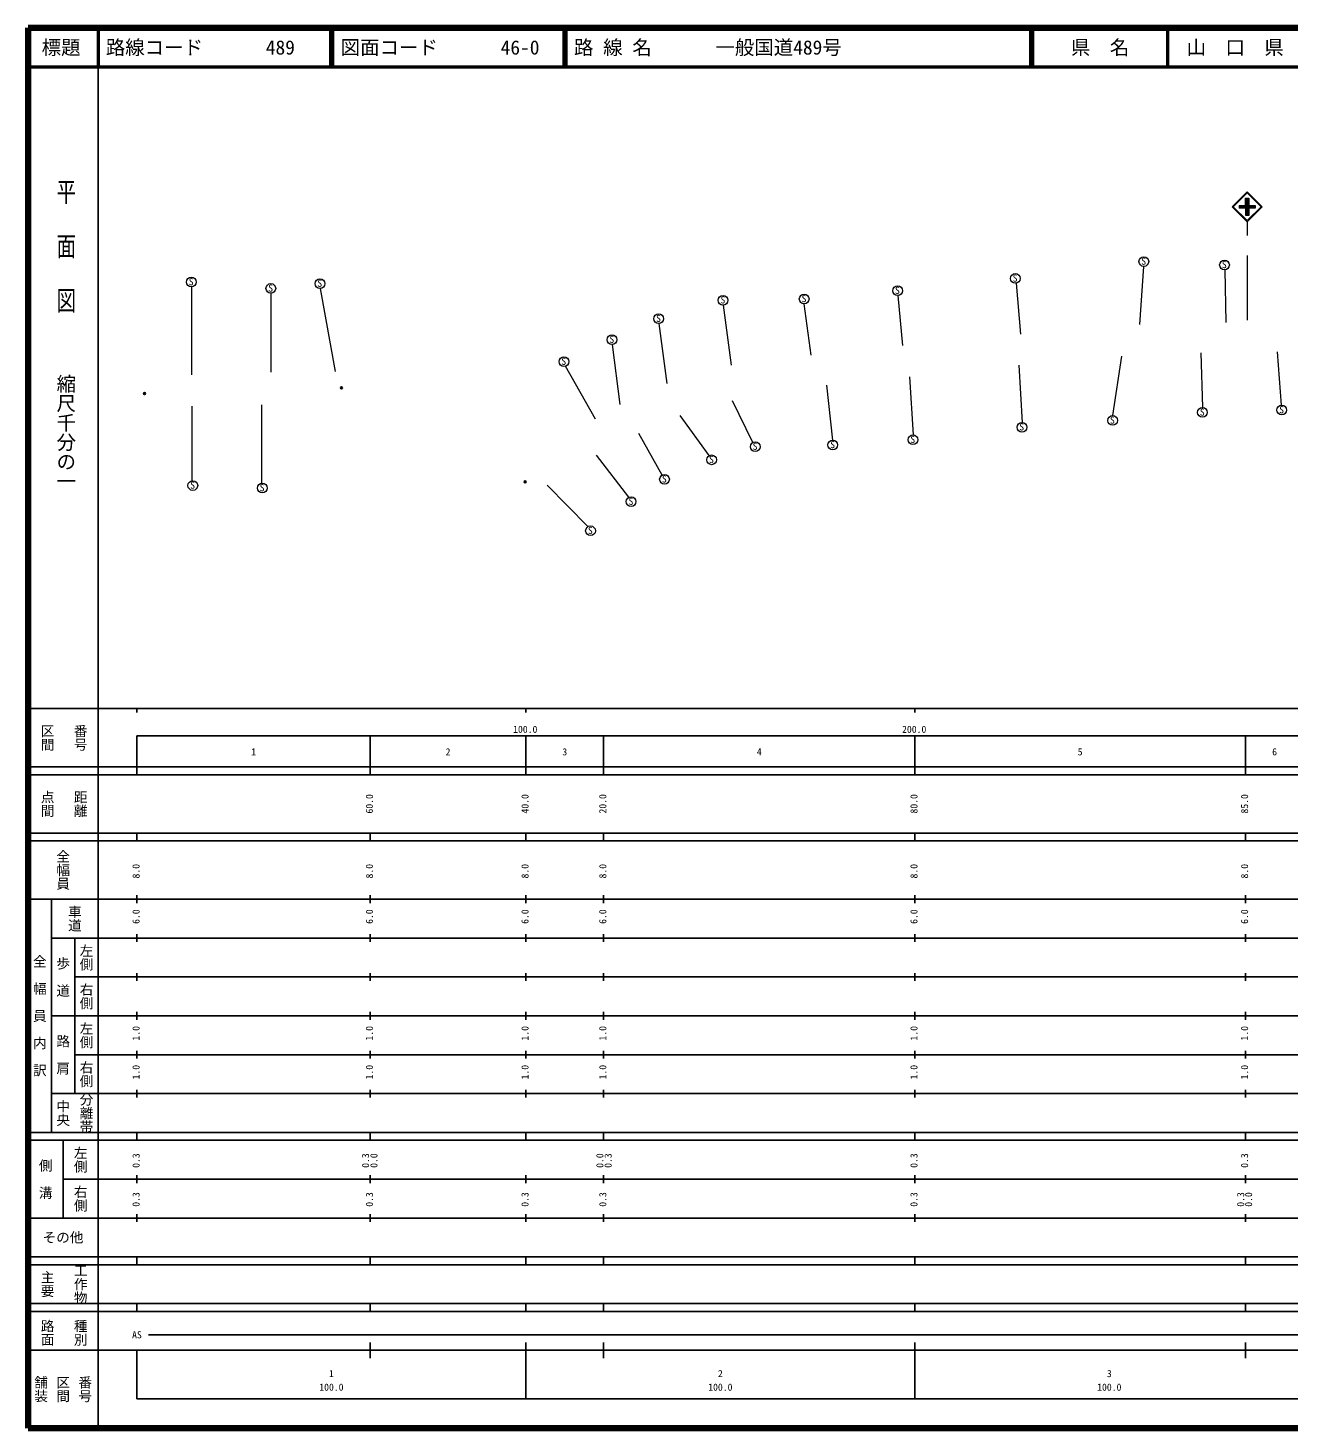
# Model space of a CAD drawing. Units: millimetres on the paper, with parts at other scales. Extents: x 40 to 680, y 20 to 380.
# Drawn here: x 40 to 364.2, y 20 to 380 of the extents above; entities that cross this region are included whole.
import ezdxf
from ezdxf.enums import TextEntityAlignment as Align

# ---------------------------------------------------------------- set-up
doc = ezdxf.new("R2010")
doc.units = ezdxf.units.MM
doc.header["$PDMODE"] = 32
doc.header["$PDSIZE"] = 0.5
for name, color, linetype, lineweight in [('M-BGD', 7, 'Continuous', 13), ('M-STR-STRC', 7, 'Continuous', 13), ('M-TTL', 2, 'Continuous', 140), ('M-TTL-BAND', 7, 'Continuous', 25), ('M-TTL-LINE', 7, 'Continuous', 50)]:
    doc.layers.add(name, color=color, linetype=linetype, lineweight=lineweight)
doc.layers.add('M-OTRS', color=6, linetype='Continuous')
doc.layers.add('M-TTL-TXT', color=7, linetype='Continuous')
doc.styles.add('@ＭＳ ゴシック', font='')
doc.styles.add('ＭＳ ゴシック', font='')
doc.styles.get('@ＭＳ ゴシック').set_extended_font_data('@MS Gothic')
doc.styles.get('ＭＳ ゴシック').set_extended_font_data('MS Gothic')

msp = doc.modelspace()

# ---------------------------------------------------------------- hatches: boundary and pattern name
at = {"layer": 'M-STR-STRC'}
msp.add_hatch(color=256, dxfattribs=at).paths.add_polyline_path([(353.863, 331.796), (353.863, 333.652), (355.506, 333.652), (355.506, 334.373), (353.863, 334.373), (353.863, 336.214), (353.033, 336.214), (353.033, 334.373), (351.39, 334.373), (351.39, 333.652), (353.064, 333.652), (353.064, 331.796)])
msp.add_hatch(color=256, dxfattribs=at).paths.add_polyline_path([(353.863, 331.796), (353.863, 333.652), (355.506, 333.652), (355.506, 334.373), (353.863, 334.373), (353.863, 336.214), (353.033, 336.214), (353.033, 334.373), (351.39, 334.373), (351.39, 333.652), (353.064, 333.652), (353.064, 331.796)])

# ---------------------------------------------------------------- linework, layer by layer
at = {"layer": 'M-BGD'}
for p, q in [((326.792, 318.697), (325.795, 303.771)), ((347.676, 317.819), (347.965, 304.244)), ((347.676, 317.819), (347.965, 304.244)), ((81.996, 313.419), (81.996, 290.846)), ((81.996, 313.419), (81.996, 290.846)), ((294.031, 314.364), (295.163, 301.252)), ((294.031, 314.364), (295.163, 301.252)), ((102.449, 311.78), (102.449, 291.514)), ((102.449, 311.78), (102.449, 291.514)), ((119.018, 291.663), (115.213, 313.029)), ((263.647, 311.208), (264.862, 298.329)), ((263.647, 311.208), (264.862, 298.329)), ((220.845, 293.342), (218.821, 308.765)), ((220.845, 293.342), (218.821, 308.765)), ((241.361, 295.87), (239.529, 309.076)), ((241.361, 295.87), (239.529, 309.076)), ((204.287, 288.594), (202.262, 304.017)), ((204.287, 288.594), (202.262, 304.017)), ((192.283, 283.209), (190.259, 298.632)), ((192.283, 283.209), (190.259, 298.632)), ((321.098, 295.594), (318.794, 280.318)), ((341.494, 296.512), (341.944, 282.438)), ((341.494, 296.512), (341.944, 282.438)), ((361.19, 296.753), (362.218, 283.024)), ((185.934, 279.373), (178.223, 293.06)), ((185.934, 279.373), (178.223, 293.06)), ((294.726, 293.26), (295.577, 278.593)), ((294.726, 293.26), (295.577, 278.593)), ((245.305, 288.124), (246.847, 274.051)), ((245.305, 288.124), (246.847, 274.051)), ((266.67, 290.321), (267.538, 275.38)), ((266.67, 290.321), (267.538, 275.38)), ((82.238, 263.591), (82.238, 282.777)), ((82.238, 263.591), (82.238, 282.777)), ((100.104, 262.957), (100.104, 283.066)), ((100.104, 262.957), (100.104, 283.066)), ((221.035, 284.228), (226.285, 273.458)), ((207.62, 280.337), (215.076, 270.088)), ((196.949, 275.835), (202.963, 265.076)), ((196.949, 275.835), (202.963, 265.076)), ((186.043, 270.141), (194.381, 259.328)), ((186.043, 270.141), (194.381, 259.328)), ((173.459, 262.442), (183.944, 251.838))]:
    msp.add_line(p, q, dxfattribs=at)
for centre in [(326.882, 319.944), (326.882, 319.944), (293.826, 315.598), (293.826, 315.598), (347.614, 319.068), (347.614, 319.068), (81.995, 314.669), (81.995, 314.669), (102.43, 313.03), (102.43, 313.03), (115.064, 314.27), (115.064, 314.27), (263.572, 312.455), (263.572, 312.455), (218.709, 309.989), (218.709, 309.989), (239.549, 310.332), (239.549, 310.332), (202.15, 305.241), (202.15, 305.241), (190.147, 299.856), (190.147, 299.856), (177.8, 294.205), (177.8, 294.205), (341.952, 281.153), (341.952, 281.153), (362.345, 281.753), (362.345, 281.753), (295.534, 277.333), (295.534, 277.333), (318.847, 279.083), (318.847, 279.083), (246.907, 272.776), (246.907, 272.776), (267.512, 274.116), (267.512, 274.116), (215.755, 268.961), (215.755, 268.961), (226.964, 272.332), (226.964, 272.332), (82.371, 262.348), (82.371, 262.348), (100.222, 261.713), (100.222, 261.713), (203.641, 263.949), (203.641, 263.949), (195.06, 258.202), (195.06, 258.202), (184.623, 250.711), (184.623, 250.711)]:
    msp.add_circle(centre, 1.25, dxfattribs=at)
at = {"layer": 'M-OTRS'}
for p in [(69.972, 285.993), (120.583, 287.49), (167.788, 263.318)]:
    msp.add_point(p, dxfattribs=at)
at = {"layer": 'M-STR-STRC'}
for p, q in [((349.593, 334.051), (353.454, 337.912)), ((349.593, 334.051), (353.454, 337.912)), ((349.89, 334.051), (353.454, 337.615)), ((349.89, 334.051), (353.454, 337.615)), ((353.033, 334.373), (353.033, 336.214)), ((353.033, 336.214), (353.863, 336.214)), ((353.033, 334.373), (353.033, 336.214)), ((353.033, 336.214), (353.863, 336.214)), ((353.454, 337.912), (357.314, 334.051)), ((353.454, 337.912), (357.314, 334.051)), ((353.454, 337.615), (357.017, 334.051)), ((353.454, 337.615), (357.017, 334.051)), ((353.863, 336.214), (353.863, 334.373)), ((353.863, 336.214), (353.863, 334.373)), ((353.454, 330.19), (349.593, 334.051)), ((353.454, 330.19), (349.593, 334.051)), ((353.454, 330.487), (349.89, 334.051)), ((353.454, 330.487), (349.89, 334.051)), ((351.39, 334.373), (351.39, 333.652)), ((351.39, 334.373), (353.033, 334.373)), ((351.39, 334.373), (351.39, 333.652)), ((351.39, 334.373), (353.033, 334.373)), ((353.064, 333.652), (351.39, 333.652)), ((353.064, 333.652), (351.39, 333.652)), ((353.064, 331.796), (353.064, 333.652)), ((353.064, 331.796), (353.064, 333.652)), ((353.863, 331.796), (353.064, 331.796)), ((353.863, 331.796), (353.064, 331.796)), ((357.314, 334.051), (353.454, 330.19)), ((357.017, 334.051), (353.454, 330.487)), ((357.314, 334.051), (353.454, 330.19)), ((357.017, 334.051), (353.454, 330.487)), ((353.863, 334.373), (355.506, 334.373)), ((353.863, 334.373), (355.506, 334.373)), ((355.537, 333.652), (353.863, 333.652)), ((353.863, 333.652), (353.863, 331.796)), ((353.863, 333.652), (353.863, 331.796)), ((355.537, 333.652), (353.863, 333.652)), ((355.506, 334.373), (355.506, 333.652)), ((355.506, 334.373), (355.506, 333.652)), ((353.454, 330.19), (353.454, 326.634)), ((353.454, 330.19), (353.454, 326.634)), ((353.454, 321.477), (353.454, 304.887)), ((353.454, 321.477), (353.454, 304.887))]:
    msp.add_line(p, q, dxfattribs=at)
at = {"layer": 'M-TTL'}
for p, q in [((40, 380), (40, 20)), ((680, 380), (40, 380)), ((40, 380), (40, 20)), ((680, 380), (40, 380)), ((40, 20), (680, 20)), ((40, 20), (680, 20))]:
    msp.add_line(p, q, dxfattribs=at)
at = {"layer": 'M-TTL-BAND'}
for p, q in [((58, 370), (58, 20)), ((40, 205), (579, 205)), ((68, 205), (68, 204)), ((168, 205), (168, 204)), ((268, 205), (268, 204)), ((68, 198), (579, 198)), ((68, 198), (68, 188)), ((128, 188), (128, 198)), ((168, 188), (168, 198)), ((188, 188), (188, 198)), ((268, 188), (268, 198)), ((353, 188), (353, 198)), ((40, 190), (579, 190)), ((40, 188), (579, 188)), ((40, 173), (579, 173)), ((68, 171), (68, 173)), ((128, 171), (128, 173)), ((168, 171), (168, 173)), ((188, 171), (188, 173)), ((268, 171), (268, 173)), ((353, 171), (353, 173)), ((40, 171), (579, 171)), ((40, 156), (579, 156)), ((46, 96), (46, 156)), ((68, 155), (68, 157)), ((128, 155), (128, 157)), ((168, 155), (168, 157)), ((188, 155), (188, 157)), ((268, 155), (268, 157)), ((353, 155), (353, 157)), ((46, 146), (579, 146)), ((52, 146), (52, 106)), ((68, 145), (68, 147)), ((128, 145), (128, 147)), ((168, 145), (168, 147)), ((188, 145), (188, 147)), ((268, 145), (268, 147)), ((353, 145), (353, 147)), ((68, 135), (68, 137)), ((128, 135), (128, 137)), ((168, 135), (168, 137)), ((188, 135), (188, 137)), ((268, 135), (268, 137)), ((353, 135), (353, 137)), ((52, 136), (579, 136)), ((46, 126), (579, 126)), ((68, 125), (68, 127)), ((128, 125), (128, 127)), ((168, 125), (168, 127)), ((188, 125), (188, 127)), ((268, 125), (268, 127)), ((353, 125), (353, 127)), ((52, 116), (579, 116)), ((68, 115), (68, 117)), ((128, 115), (128, 117)), ((168, 115), (168, 117)), ((188, 115), (188, 117)), ((268, 115), (268, 117)), ((353, 115), (353, 117)), ((46, 106), (579, 106)), ((68, 105), (68, 107)), ((128, 105), (128, 107)), ((168, 105), (168, 107)), ((188, 105), (188, 107)), ((268, 105), (268, 107)), ((353, 105), (353, 107)), ((40, 96), (579, 96)), ((40, 94), (579, 94)), ((49, 94), (49, 74)), ((68, 94), (68, 96)), ((128, 94), (128, 96)), ((168, 94), (168, 96)), ((188, 94), (188, 96)), ((268, 94), (268, 96)), ((353, 94), (353, 96)), ((49, 84), (579, 84)), ((68, 83), (68, 85)), ((128, 83), (128, 85)), ((168, 83), (168, 85)), ((188, 83), (188, 85)), ((268, 83), (268, 85)), ((353, 83), (353, 85)), ((40, 74), (579, 74)), ((68, 73), (68, 75)), ((128, 73), (128, 75)), ((168, 73), (168, 75)), ((188, 73), (188, 75)), ((268, 73), (268, 75)), ((353, 73), (353, 75)), ((40, 64), (579, 64)), ((40, 62), (579, 62)), ((68, 62), (68, 64)), ((128, 62), (128, 64)), ((168, 62), (168, 64)), ((188, 62), (188, 64)), ((268, 62), (268, 64)), ((353, 62), (353, 64)), ((40, 52), (579, 52)), ((68, 50), (68, 52)), ((128, 50), (128, 52)), ((168, 50), (168, 52)), ((188, 50), (188, 52)), ((268, 50), (268, 52)), ((353, 50), (353, 52)), ((40, 50), (579, 50)), ((71, 44), (522, 44)), ((40, 40), (579, 40)), ((68, 40), (68, 27.5)), ((128, 38), (128, 42)), ((168, 27.5), (168, 42)), ((188, 38), (188, 42)), ((268, 27.5), (268, 42)), ((353, 38), (353, 42)), ((68, 27.5), (579, 27.5))]:
    msp.add_line(p, q, dxfattribs=at)
at = {"layer": 'M-TTL-LINE'}
for p, q in [((58, 380), (58, 370)), ((58, 380), (58, 370)), ((117.75, 380), (117.75, 370)), ((117.75, 380), (117.75, 370)), ((118.25, 380), (118.25, 370)), ((118.25, 380), (118.25, 370)), ((177.75, 380), (177.75, 370)), ((177.75, 380), (177.75, 370)), ((178.25, 380), (178.25, 370)), ((178.25, 380), (178.25, 370)), ((297.75, 380), (297.75, 370)), ((297.75, 380), (297.75, 370)), ((298.25, 380), (298.25, 370)), ((298.25, 380), (298.25, 370)), ((333, 380), (333, 370)), ((333, 380), (333, 370)), ((40, 370), (680, 370)), ((40, 370), (680, 370))]:
    msp.add_line(p, q, dxfattribs=at)

# ---------------------------------------------------------------- texts
at = {"layer": 'M-BGD', "style": 'ＭＳ ゴシック'}
for p in [(326.204, 318.571), (326.204, 318.571), (346.935, 317.694), (346.935, 317.694), (81.316, 313.295), (81.316, 313.295), (101.752, 311.657), (101.752, 311.657), (114.385, 312.896), (114.385, 312.896), (262.893, 311.082), (262.893, 311.082), (293.148, 314.224), (293.148, 314.224), (218.03, 308.615), (218.03, 308.615), (238.871, 308.958), (238.871, 308.958), (201.472, 303.867), (201.472, 303.867), (189.468, 298.482), (189.468, 298.482), (177.121, 292.832), (177.121, 292.832), (341.274, 279.78), (341.274, 279.78), (361.666, 280.379), (361.666, 280.379), (294.855, 275.959), (294.855, 275.959), (318.168, 277.709), (318.168, 277.709), (246.228, 271.403), (246.228, 271.403), (266.834, 272.743), (266.834, 272.743), (215.076, 267.588), (215.076, 267.588), (226.285, 270.958), (226.285, 270.958), (81.692, 260.975), (81.692, 260.975), (202.963, 262.576), (202.963, 262.576), (99.543, 260.339), (99.543, 260.339), (194.381, 256.828), (194.381, 256.828), (183.944, 249.338), (183.944, 249.338)]:
    msp.add_text('S', height=1.833, dxfattribs=at).set_placement(p, align=Align.BOTTOM_LEFT)
at = {"layer": 'M-TTL-BAND', "style": '@ＭＳ ゴシック', "width": 1.4}
msp.add_text('平  面  図', height=3.666, rotation=270, dxfattribs=at).set_placement((49.777, 306.475), align=Align.MIDDLE_RIGHT)
at = {"layer": 'M-TTL-BAND', "style": '@ＭＳ ゴシック'}
msp.add_text('縮尺千分の一', height=3.666, rotation=270, dxfattribs=at).set_placement((49.777, 261.03), align=Align.MIDDLE_RIGHT)
for s, p in [('区間', (45, 197.5)), ('番号', (53.5, 197.5)), ('点間', (45, 180.5)), ('距離', (53.5, 180.5)), ('全幅員', (49, 163.5)), ('車道', (52, 151)), ('左側', (55, 141)), ('全\u3000幅\u3000員\u3000内\u3000訳', (43, 126)), ('歩\u3000道', (49, 136)), ('右側', (55, 131)), ('左側', (55, 121)), ('路\u3000肩', (49, 116)), ('右側', (55, 111)), ('分離帯', (55, 101)), ('中央', (49, 101)), ('左側', (53.5, 89)), ('側\u3000溝', (44.5, 84)), ('右側', (53.5, 79)), ('工作物', (53.5, 57)), ('主要', (45, 57)), ('路面', (45, 44.5)), ('種別', (53.5, 44.5)), ('舗装', (43.333, 30)), ('区間', (49, 30)), ('番号', (54.667, 30))]:
    msp.add_text(s, height=2.566, rotation=270, dxfattribs=at).set_placement(p, align=Align.MIDDLE_CENTER)
at = {"layer": 'M-TTL-BAND', "style": 'ＭＳ ゴシック'}
for s, p in [('100.0', (167.844, 198.195)), ('200.0', (267.844, 198.195)), ('1', (98, 192.405)), ('2', (148, 192.405)), ('3', (178, 192.405)), ('4', (228, 192.405)), ('5', (310.5, 192.405)), ('6', (360.5, 192.405)), ('AS', (68, 42.5)), ('1', (118, 32.523)), ('2', (218, 32.523)), ('3', (318, 32.523)), ('100.0', (118, 29.033)), ('100.0', (218, 29.033)), ('100.0', (318, 29.033))]:
    msp.add_text(s, height=1.833, dxfattribs=at).set_placement(p, align=Align.BOTTOM_CENTER)
for s, p in [('60.0', (129.232, 180.5)), ('40.0', (169.232, 180.5)), ('20.0', (189.232, 180.5)), ('80.0', (269.232, 180.5)), ('85.0', (354.232, 180.5)), ('8.0', (69.232, 163.174)), ('8.0', (129.232, 163.174)), ('8.0', (169.232, 163.174)), ('8.0', (189.232, 163.174)), ('8.0', (269.232, 163.174)), ('8.0', (354.232, 163.174)), ('6.0', (69.232, 151.5)), ('6.0', (129.232, 151.5)), ('6.0', (169.232, 151.5)), ('6.0', (189.232, 151.5)), ('6.0', (269.232, 151.5)), ('6.0', (354.232, 151.5)), ('1.0', (69.232, 121.5)), ('1.0', (129.232, 121.5)), ('1.0', (169.232, 121.5)), ('1.0', (189.232, 121.5)), ('1.0', (269.232, 121.5)), ('1.0', (354.232, 121.5)), ('1.0', (69.232, 111.5)), ('1.0', (129.232, 111.5)), ('1.0', (169.232, 111.5)), ('1.0', (189.232, 111.5)), ('1.0', (269.232, 111.5)), ('1.0', (354.232, 111.5)), ('0.3', (69.232, 88.764)), ('0.3', (128.232, 88.764)), ('0.0', (130.394, 88.764)), ('0.0', (188.479, 88.764)), ('0.3', (190.602, 88.764)), ('0.3', (269.232, 88.764)), ('0.3', (354.232, 88.764)), ('0.3', (69.232, 78.764)), ('0.3', (129.232, 78.764)), ('0.3', (169.232, 78.764)), ('0.3', (189.232, 78.764)), ('0.3', (269.232, 78.764)), ('0.3', (353.232, 78.764)), ('0.0', (355.264, 78.764))]:
    msp.add_text(s, height=1.833, rotation=90, dxfattribs=at).set_placement(p, align=Align.BOTTOM_CENTER)
msp.add_text('その他', height=2.566, dxfattribs=at).set_placement((49, 69), align=Align.MIDDLE_CENTER)
at = {"layer": 'M-TTL-TXT', "style": 'ＭＳ ゴシック'}
for s, p in [('標題', (48.5, 375)), ('標題', (48.5, 375)), ('県\u3000名', (315.625, 375)), ('県\u3000名', (315.625, 375)), ('山\u3000口\u3000県', (350.375, 375)), ('山\u3000口\u3000県', (350.375, 375))]:
    msp.add_text(s, height=3.666, dxfattribs=at).set_placement(p, align=Align.MIDDLE_CENTER)
for s, p in [('路線コード', (60, 375)), ('路線コード', (60, 375)), ('489', (101.142, 375)), ('489', (101.142, 375)), ('図面コード', (120.38, 375)), ('図面コード', (120.38, 375)), ('46-0', (161.521, 375)), ('46-0', (161.521, 375)), ('路 線 名', (180.38, 375)), ('路 線 名', (180.38, 375)), ('一般国道489号', (216.734, 375)), ('一般国道489号', (216.734, 375))]:
    msp.add_text(s, height=3.666, dxfattribs=at).set_placement(p, align=Align.MIDDLE_LEFT)

doc.saveas('drawing.dxf')
